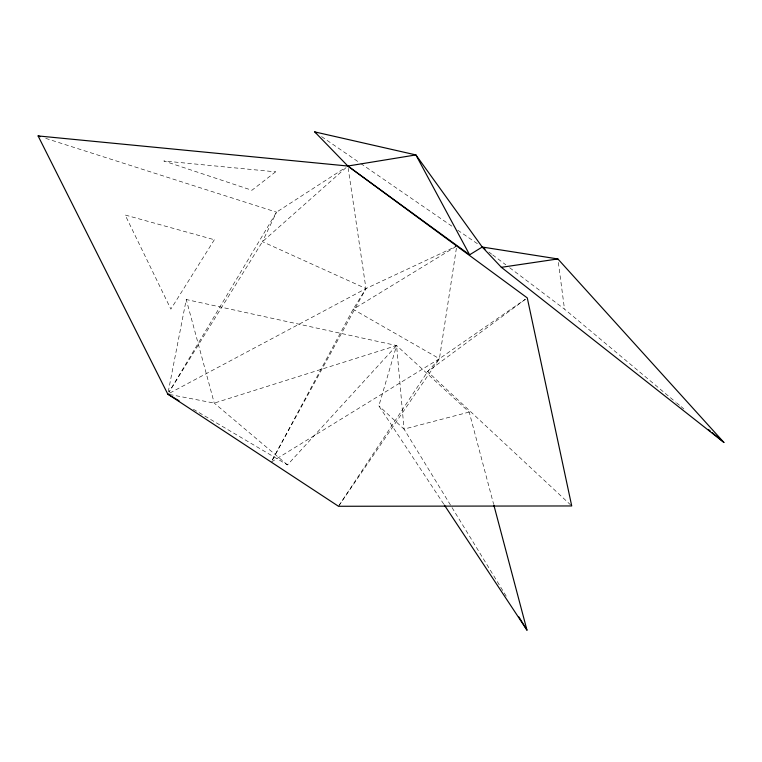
<?xml version="1.0" encoding="UTF-8"?>
<svg xmlns="http://www.w3.org/2000/svg" width="762" height="762" viewBox="0 0 762 762"><rect width="100%" height="100%" fill="white"/><g stroke="black" fill="none" stroke-linecap="round" stroke-linejoin="round"><path stroke-width="0.57" stroke-dasharray="3.81 2.86" d="M168.25 391.792L186.252 299.523L396.592 345.548L469.202 412.071L493.528 503.882M443.741 504.101L378.857 405.87L396.592 345.548L214.265 403.108L171.279 394.802M272.348 459.991L353.12 309.296L365.96 288.569L455.657 246.555M272.358 460.01L365.96 288.569L348.196 168.364M339.147 505.292L427.625 371.589L439.407 358.712L525.323 299.256M338.49 506.273L439.407 358.712L456.733 246.05L353.12 309.296L439.407 358.712L271.224 462.086M193.367 409.251L287.474 464.896L396.592 345.548L404.041 429.111L507.101 597.627M346.072 167.611L262.452 241.678L169.05 392.106L276.511 212.169L344.881 167.954M525.38 299.304L427.625 371.589L571.729 505.958M169.888 393.011L365.96 288.569L262.452 241.678L276.511 212.169L44.882 138.103M469.202 412.071L404.041 429.111L378.857 405.87M321.574 136.598L359.778 162.858M360.759 163.535L452.847 226.828M457.752 230.191L478.326 244.335M488.861 252.022L491.7 254.165M492.643 254.879L505.873 264.871M509.654 267.719L564.499 309.115L675.627 402.05M676.532 402.812L680.18 405.851M681.085 406.613L683.819 408.899M287.474 464.896L214.265 403.108L186.252 299.523M558.346 262.452L564.499 309.115M214.341 239.744L170.859 309.115L125.159 215.017L214.341 239.744M275.596 171.841L251.898 190.271L163.868 160.972L275.596 171.841"/><path stroke-width="1.14" d="M469.621 254.794L482.241 247.031L557.879 258.947L723.9 442.417L501.367 267.319L482.241 247.031L415.89 154.924L314.716 131.883L347.853 166.03L527.275 297.904L571.729 505.958L338.49 506.273L167.792 394.125L38.1 135.931L347.853 166.03L415.89 154.924L469.621 254.794L347.853 166.03M501.367 267.319L557.879 258.947M170.117 394.573L167.792 394.125L179.051 400.783M38.1 135.931L40.357 136.655M314.716 131.883L316.668 133.226M482.241 247.031L485.08 249.164M708.412 429.473L710.241 430.997M712.06 432.511L723.9 442.417M444.389 505.092L526.971 630.117L493.833 505.025M518.893 616.915L526.971 630.117"/></g></svg>
